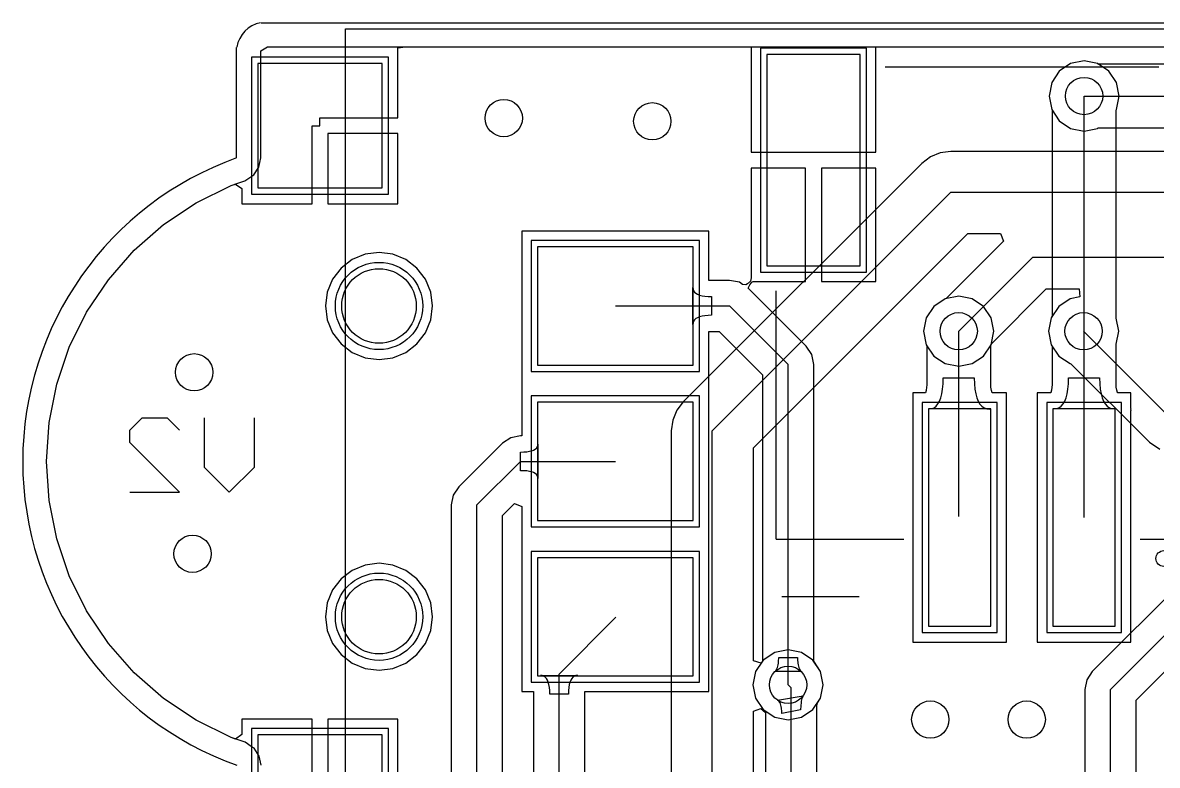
# Model space of a CAD drawing. Header units: millimetres. Extents: x 54.7 to 132.3, y 69.9 to 97.5.
# Drawn here: x 54.7 to 72.94, y 85.57 to 97.52 of the extents above; entities that cross this region are included whole.
import ezdxf

# ---------------------------------------------------------------- set-up
doc = ezdxf.new("R2010")
doc.units = ezdxf.units.MM
for name, color, linetype in [('BottomLayer', 5, 'Continuous'), ('BottomOverlay', 54, 'Continuous'), ('BottomSolder', 6, 'Continuous'), ('KeepOutLayer', 6, 'Continuous'), ('MultiLayer', 9, 'Continuous'), ('TopLayer', 1, 'Continuous'), ('TopOverlay', 2, 'Continuous'), ('TopPaste', 8, 'Continuous'), ('TopSolder', 216, 'Continuous')]:
    doc.layers.add(name, color=color, linetype=linetype)

# ---------------------------------------------------------------- blocks, each defined once
blk = doc.blocks.new('S2B_PH_SM4_TB_5')
at = {"layer": 'TopLayer'}
for p, q in [((-3.973068, 3.894074), (-3.973068, 0.49403)), ((-2.472944, 3.894074), (-3.973068, 3.894074)), ((-2.472944, 0.49403), (-2.472944, 3.894074)), ((2.726944, 3.894074), (2.726944, 0.49403)), ((4.227068, 3.894074), (2.726944, 3.894074)), ((4.227068, 0.49403), (4.227068, 3.894074)), ((-3.973068, 0.49403), (-2.472944, 0.49403)), ((2.726944, 0.49403), (4.227068, 0.49403)), ((-1.372997, -1.80594), (-1.372997, -5.30606)), ((-0.372999, -1.80594), (-1.372997, -1.80594)), ((-0.372999, -5.30606), (-0.372999, -1.80594)), ((0.626999, -1.80594), (0.626999, -5.30606)), ((1.626997, -1.80594), (0.626999, -1.80594)), ((1.626997, -5.30606), (1.626997, -1.80594)), ((-1.372997, -5.30606), (-0.372999, -5.30606)), ((0.626999, -5.30606), (1.626997, -5.30606))]:
    blk.add_line(p, q, dxfattribs=at)
at = {"layer": 'TopOverlay'}
for p, q in [((-2.072894, 3.693922), (2.326894, 3.693922)), ((-3.822954, -3.906012), (-3.822951, 0.09398)), ((4.076954, -3.906012), (4.076954, 0.09398)), ((-3.822954, -3.906012), (-1.77292, -3.906012)), ((2.02692, -3.906012), (4.076954, -3.906012)), ((3.0353, -5.4864), (3.0353, -4.2672)), ((-3.7338, -4.826), (-2.489203, -4.826)), ((2.412997, -4.8768), (3.6576, -4.8768))]:
    blk.add_line(p, q, dxfattribs=at)
blk.add_circle((2.40792, -4.216146), 0.127, dxfattribs=at)
at = {"layer": 'TopPaste'}
for p, q in [((-3.973068, 3.894074), (-3.973068, 0.49403)), ((-2.472944, 3.894074), (-3.973068, 3.894074)), ((-2.472944, 0.49403), (-2.472944, 3.894074)), ((2.726944, 3.894074), (2.726944, 0.49403)), ((4.227068, 3.894074), (2.726944, 3.894074)), ((4.227068, 0.49403), (4.227068, 3.894074)), ((-3.973068, 0.49403), (-2.472944, 0.49403)), ((2.726944, 0.49403), (4.227068, 0.49403)), ((-1.372997, -1.80594), (-1.372997, -5.30606)), ((-0.372999, -1.80594), (-1.372997, -1.80594)), ((-0.372999, -5.30606), (-0.372999, -1.80594)), ((0.626999, -1.80594), (0.626999, -5.30606)), ((1.626997, -1.80594), (0.626999, -1.80594)), ((1.626997, -5.30606), (1.626997, -1.80594)), ((-1.372997, -5.30606), (-0.372999, -5.30606)), ((0.626999, -5.30606), (1.626997, -5.30606))]:
    blk.add_line(p, q, dxfattribs=at)
at = {"layer": 'TopSolder'}
for p, q in [((-4.074668, 3.995674), (-4.074668, 0.39243)), ((-2.371344, 3.995674), (-4.074668, 3.995674)), ((-2.371344, 0.39243), (-2.371344, 3.995674)), ((2.625344, 3.995674), (2.625344, 0.39243)), ((4.328668, 3.995674), (2.625344, 3.995674)), ((4.328668, 0.39243), (4.328668, 3.995674)), ((-4.074668, 0.39243), (-2.371344, 0.39243)), ((2.625344, 0.39243), (4.328668, 0.39243)), ((-1.474597, -1.70434), (-1.474597, -5.40766)), ((-0.271399, -1.70434), (-1.474597, -1.70434)), ((-0.271399, -5.40766), (-0.271399, -1.70434)), ((0.525399, -1.70434), (0.525399, -5.40766)), ((1.728597, -1.70434), (0.525399, -1.70434)), ((1.728597, -5.40766), (1.728597, -1.70434)), ((-1.474597, -5.40766), (-0.271399, -5.40766)), ((0.525399, -5.40766), (1.728597, -5.40766))]:
    blk.add_line(p, q, dxfattribs=at)
blk = doc.blocks.new('SSH1106_B_12')
at = {"layer": 'BottomOverlay'}
for p, q in [((37.362, -2.134), (37.362, -25.381)), ((37.362, -25.381), (2.762, -25.381))]:
    blk.add_line(p, q, dxfattribs=at)
blk = doc.blocks.new('PL3_56')
at = {"layer": 'BottomLayer'}
for centre in [(0, 0), (5, 0)]:
    blk.add_circle(centre, 0.6, dxfattribs=at)
at = {"layer": 'BottomSolder'}
for centre in [(0, 0), (5, 0)]:
    blk.add_circle(centre, 0.702, dxfattribs=at)
at = {"layer": 'MultiLayer'}
for centre in [(0, 0), (5, 0)]:
    blk.add_circle(centre, 0.6, dxfattribs=at)
at = {"layer": 'TopLayer'}
for p, q in [((-3.9, 1.95), (-3.9, -0.05)), ((-1.9, 1.95), (-3.9, 1.95)), ((-1.9, -0.05), (-1.9, 1.95)), ((6.9, 1.95), (6.9, -0.05)), ((8.9, 1.95), (6.9, 1.95)), ((8.9, -0.05), (8.9, 1.95)), ((-3.9, -0.05), (-1.9, -0.05)), ((6.9, -0.05), (8.9, -0.05)), ((-0.95, -2.55), (-0.95, -5.05)), ((0.95, -2.55), (-0.95, -2.55)), ((0.95, -5.05), (0.95, -2.55)), ((1.55, -2.55), (1.55, -5.05)), ((3.45, -2.55), (1.55, -2.55)), ((3.45, -5.05), (3.45, -2.55)), ((4.05, -2.55), (4.05, -5.05)), ((5.95, -2.55), (4.05, -2.55)), ((5.95, -5.05), (5.95, -2.55)), ((-0.95, -5.05), (0.95, -5.05)), ((1.55, -5.05), (3.45, -5.05)), ((4.05, -5.05), (5.95, -5.05))]:
    blk.add_line(p, q, dxfattribs=at)
for centre in [(0, 0), (5, 0)]:
    blk.add_circle(centre, 0.6, dxfattribs=at)
at = {"layer": 'TopPaste'}
for p, q in [((-3.9, 1.95), (-3.9, -0.05)), ((-1.9, 1.95), (-3.9, 1.95)), ((-1.9, -0.05), (-1.9, 1.95)), ((6.9, 1.95), (6.9, -0.05)), ((8.9, 1.95), (6.9, 1.95)), ((8.9, -0.05), (8.9, 1.95)), ((-3.9, -0.05), (-1.9, -0.05)), ((6.9, -0.05), (8.9, -0.05)), ((-0.95, -2.55), (-0.95, -5.05)), ((0.95, -2.55), (-0.95, -2.55)), ((0.95, -5.05), (0.95, -2.55)), ((1.55, -2.55), (1.55, -5.05)), ((3.45, -2.55), (1.55, -2.55)), ((3.45, -5.05), (3.45, -2.55)), ((4.05, -2.55), (4.05, -5.05)), ((5.95, -2.55), (4.05, -2.55)), ((5.95, -5.05), (5.95, -2.55)), ((-0.95, -5.05), (0.95, -5.05)), ((1.55, -5.05), (3.45, -5.05)), ((4.05, -5.05), (5.95, -5.05))]:
    blk.add_line(p, q, dxfattribs=at)
at = {"layer": 'TopSolder'}
for p, q in [((-4.002, 2.052), (-4.002, -0.152)), ((-1.798, 2.052), (-4.002, 2.052)), ((-1.798, -0.152), (-1.798, 2.052)), ((6.798, 2.052), (6.798, -0.152)), ((9.002, 2.052), (6.798, 2.052)), ((9.002, -0.152), (9.002, 2.052)), ((-4.002, -0.152), (-1.798, -0.152)), ((6.798, -0.152), (9.002, -0.152)), ((-1.052, -2.448), (-1.052, -5.152)), ((1.052, -2.448), (-1.052, -2.448)), ((1.052, -5.152), (1.052, -2.448)), ((1.448, -2.448), (1.448, -5.152)), ((3.552, -2.448), (1.448, -2.448)), ((3.552, -5.152), (3.552, -2.448)), ((3.948, -2.448), (3.948, -5.152)), ((6.052, -2.448), (3.948, -2.448)), ((6.052, -5.152), (6.052, -2.448)), ((-1.052, -5.152), (1.052, -5.152)), ((1.448, -5.152), (3.552, -5.152)), ((3.948, -5.152), (6.052, -5.152))]:
    blk.add_line(p, q, dxfattribs=at)
for centre in [(0, 0), (5, 0)]:
    blk.add_circle(centre, 0.702, dxfattribs=at)

msp = doc.modelspace()

# ---------------------------------------------------------------- linework, layer by layer
at = {"layer": 'BottomLayer'}
for p, q in [((58.525, 96.95), (58.528, 97.069)), ((58.528, 97.069), (58.634, 97.133)), ((58.634, 97.133), (97.593, 97.133)), ((58.525, 95.347), (58.525, 96.95)), ((71.764, 96.907), (71.548, 96.864)), ((71.981, 96.864), (71.764, 96.907)), ((71.365, 96.742), (71.243, 96.558)), ((71.548, 96.864), (71.365, 96.742)), ((71.993, 96.856), (71.981, 96.864)), ((78.791, 96.856), (71.993, 96.856)), ((71.243, 96.558), (71.2, 96.342)), ((71.2, 96.342), (71.243, 96.126)), ((71.764, 96.342), (79.019, 96.342)), ((71.243, 96.126), (71.365, 95.943)), ((71.365, 95.943), (71.548, 95.82)), ((71.548, 95.82), (71.764, 95.777)), ((71.764, 95.777), (71.981, 95.82)), ((71.981, 95.82), (71.993, 95.828)), ((71.993, 95.828), (78.791, 95.828)), ((69.451, 95.43), (69.292, 95.364)), ((69.621, 95.452), (69.451, 95.43)), ((79.889, 95.452), (69.621, 95.452)), ((58.496, 95.198), (58.525, 95.347)), ((69.155, 95.259), (65.32, 91.424)), ((69.292, 95.364), (69.155, 95.259)), ((58.368, 95.043), (58.412, 95.072)), ((58.412, 95.072), (58.496, 95.198)), ((57.485, 94.624), (58.049, 94.902)), ((58.049, 94.902), (58.158, 94.939)), ((58.158, 94.939), (58.27, 94.977)), ((58.27, 94.977), (58.319, 95.01)), ((58.27, 94.977), (58.27, 94.977)), ((58.319, 95.01), (58.368, 95.043)), ((65.786, 90.957), (69.621, 94.793)), ((69.621, 94.793), (80.162, 94.793)), ((56.962, 94.275), (57.485, 94.624)), ((56.489, 93.86), (56.962, 94.275)), ((66.446, 90.684), (69.895, 94.133)), ((70.47, 94.006), (69.546, 93.082)), ((69.895, 94.133), (70.418, 94.133)), ((70.418, 94.133), (70.47, 94.006)), ((56.075, 93.387), (56.489, 93.86)), ((60.204, 93.796), (59.996, 93.71)), ((60.427, 93.825), (60.204, 93.796)), ((60.65, 93.796), (60.427, 93.825)), ((60.857, 93.71), (60.65, 93.796)), ((59.996, 93.71), (59.818, 93.573)), ((61.036, 93.573), (60.857, 93.71)), ((69.748, 92.558), (70.942, 93.751)), ((70.942, 93.751), (76.581, 93.751)), ((59.818, 93.573), (59.681, 93.395)), ((61.173, 93.395), (61.036, 93.573)), ((55.725, 92.864), (56.075, 93.387)), ((59.681, 93.395), (59.595, 93.187)), ((61.259, 93.187), (61.173, 93.395)), ((70.273, 92.356), (71.155, 93.238)), ((71.155, 93.238), (71.683, 93.238)), ((71.683, 93.238), (71.695, 93.111)), ((59.595, 93.187), (59.565, 92.964)), ((61.288, 92.964), (61.259, 93.187)), ((69.532, 93.079), (69.349, 92.957)), ((69.546, 93.082), (69.532, 93.079)), ((71.539, 93.079), (71.356, 92.957)), ((71.695, 93.111), (71.539, 93.079)), ((55.447, 92.3), (55.725, 92.864)), ((59.565, 92.964), (59.595, 92.741)), ((61.259, 92.741), (61.288, 92.964)), ((69.349, 92.957), (69.227, 92.774)), ((71.356, 92.957), (71.233, 92.774)), ((59.595, 92.741), (59.681, 92.533)), ((61.173, 92.533), (61.259, 92.741)), ((69.227, 92.774), (69.184, 92.558)), ((71.233, 92.774), (71.19, 92.558)), ((59.681, 92.533), (59.818, 92.355)), ((61.036, 92.355), (61.173, 92.533)), ((69.184, 92.558), (69.227, 92.341)), ((71.19, 92.558), (71.233, 92.341)), ((71.755, 92.558), (73.177, 91.135)), ((59.818, 92.355), (59.996, 92.218)), ((60.857, 92.218), (61.036, 92.355)), ((69.227, 92.341), (69.349, 92.158)), ((70.148, 92.158), (70.27, 92.341)), ((70.27, 92.341), (70.273, 92.356)), ((71.233, 92.341), (71.356, 92.158)), ((55.245, 91.705), (55.447, 92.3)), ((59.996, 92.218), (60.204, 92.132)), ((60.204, 92.132), (60.427, 92.103)), ((60.427, 92.103), (60.65, 92.132)), ((60.65, 92.132), (60.857, 92.218)), ((69.349, 92.158), (69.532, 92.036)), ((69.965, 92.036), (70.148, 92.158)), ((71.356, 92.158), (71.539, 92.036)), ((69.532, 92.036), (69.748, 91.993)), ((69.748, 91.993), (69.965, 92.036)), ((71.539, 92.036), (71.553, 92.033)), ((71.553, 92.033), (72.814, 90.772)), ((55.122, 91.088), (55.245, 91.705)), ((65.32, 91.424), (65.215, 91.287)), ((65.215, 91.287), (65.149, 91.128)), ((55.081, 90.461), (55.122, 91.088)), ((65.149, 91.128), (65.126, 90.957)), ((65.126, 90.957), (65.126, 83.907)), ((65.786, 80.239), (65.786, 90.957)), ((66.446, 87.256), (66.446, 90.684)), ((72.814, 90.772), (72.981, 90.66)), ((75.307, 90.494), (71.896, 87.083)), ((55.122, 89.833), (55.081, 90.461)), ((72.187, 86.792), (75.692, 90.297)), ((55.245, 89.216), (55.122, 89.833)), ((72.599, 86.621), (75.863, 89.885)), ((55.447, 88.621), (55.245, 89.216)), ((59.996, 88.71), (59.818, 88.573)), ((60.204, 88.796), (59.996, 88.71)), ((60.427, 88.825), (60.204, 88.796)), ((60.65, 88.796), (60.427, 88.825)), ((60.857, 88.71), (60.65, 88.796)), ((61.036, 88.573), (60.857, 88.71)), ((55.725, 88.057), (55.447, 88.621)), ((59.818, 88.573), (59.681, 88.395)), ((61.173, 88.395), (61.036, 88.573)), ((59.681, 88.395), (59.595, 88.187)), ((61.259, 88.187), (61.173, 88.395)), ((59.595, 88.187), (59.565, 87.964)), ((61.288, 87.964), (61.259, 88.187)), ((56.075, 87.534), (55.725, 88.057)), ((59.565, 87.964), (59.595, 87.741)), ((61.259, 87.741), (61.288, 87.964)), ((59.595, 87.741), (59.681, 87.533)), ((61.173, 87.533), (61.259, 87.741)), ((56.489, 87.061), (56.075, 87.534)), ((59.681, 87.533), (59.818, 87.355)), ((61.036, 87.355), (61.173, 87.533)), ((66.789, 87.39), (66.606, 87.267)), ((67.005, 87.433), (66.789, 87.39)), ((67.221, 87.39), (67.005, 87.433)), ((67.405, 87.267), (67.221, 87.39)), ((59.818, 87.355), (59.996, 87.218)), ((59.996, 87.218), (60.204, 87.132)), ((60.65, 87.132), (60.857, 87.218)), ((60.857, 87.218), (61.036, 87.355)), ((66.573, 87.218), (66.446, 87.256)), ((66.606, 87.267), (66.573, 87.218)), ((67.527, 87.084), (67.405, 87.267)), ((56.962, 86.647), (56.489, 87.061)), ((60.204, 87.132), (60.427, 87.103)), ((60.427, 87.103), (60.65, 87.132)), ((67.57, 86.868), (67.527, 87.084)), ((71.896, 87.083), (71.806, 86.949)), ((67.005, 86.868), (67.056, 86.817)), ((67.527, 86.652), (67.57, 86.868)), ((71.806, 86.949), (71.775, 86.792)), ((66.835, 86.621), (67.248, 86.692)), ((67.056, 74.092), (67.056, 86.817)), ((67.233, 86.665), (67.227, 86.647)), ((67.24, 86.68), (67.233, 86.665)), ((67.248, 86.692), (67.24, 86.68)), ((71.775, 86.792), (71.775, 77.564)), ((72.187, 77.394), (72.187, 86.792)), ((57.485, 86.297), (56.962, 86.647)), ((66.446, 86.446), (66.569, 86.489)), ((66.569, 86.489), (66.644, 86.425)), ((66.848, 86.61), (66.835, 86.621)), ((66.86, 86.597), (66.848, 86.61)), ((66.871, 86.581), (66.86, 86.597)), ((66.88, 86.563), (66.871, 86.581)), ((66.888, 86.542), (66.88, 86.563)), ((66.895, 86.52), (66.888, 86.542)), ((66.9, 86.494), (66.895, 86.52)), ((66.905, 86.437), (66.9, 86.494)), ((67.208, 86.528), (67.206, 86.465)), ((67.213, 86.582), (67.208, 86.528)), ((67.217, 86.606), (67.213, 86.582)), ((67.221, 86.628), (67.217, 86.606)), ((67.227, 86.647), (67.221, 86.628)), ((67.468, 86.529), (67.47, 86.55)), ((67.468, 74.482), (67.468, 86.529)), ((67.47, 86.55), (67.471, 86.558)), ((67.471, 86.558), (67.473, 86.565)), ((67.473, 86.565), (67.474, 86.568)), ((67.474, 86.568), (67.475, 86.572)), ((67.475, 86.572), (67.476, 86.575)), ((67.476, 86.576), (67.527, 86.652)), ((67.476, 86.575), (67.476, 86.576)), ((72.599, 77.394), (72.599, 86.621)), ((58.049, 86.019), (57.485, 86.297)), ((66.446, 80.239), (66.446, 86.446)), ((66.644, 86.425), (66.644, 74.478)), ((66.906, 86.405), (66.905, 86.437)), ((67.206, 86.465), (66.906, 86.405)), ((58.162, 85.981), (58.049, 86.019)), ((58.274, 85.943), (58.162, 85.981)), ((58.373, 85.877), (58.274, 85.943)), ((58.274, 85.943), (58.274, 85.943)), ((58.417, 85.847), (58.373, 85.877)), ((58.501, 85.721), (58.417, 85.847)), ((58.53, 85.573), (58.501, 85.721))]:
    msp.add_line(p, q, dxfattribs=at)
for centre in [(71.764, 96.342), (62.433, 95.987), (64.821, 95.936), (69.748, 92.558), (71.755, 92.558), (57.455, 91.897), (57.429, 88.976), (67.005, 86.868), (69.291, 86.309), (70.841, 86.309)]:
    msp.add_circle(centre, 0.3, dxfattribs=at)
at = {"layer": 'BottomOverlay'}
for p, q in [((56.421, 90.966), (56.621, 91.166)), ((56.621, 91.166), (57.02, 91.166)), ((57.02, 91.166), (57.22, 90.966)), ((57.62, 90.367), (57.62, 91.166)), ((58.42, 91.166), (58.42, 90.367)), ((56.421, 90.767), (56.421, 90.966)), ((57.22, 89.967), (56.421, 90.767)), ((58.02, 89.967), (57.62, 90.367)), ((58.42, 90.367), (58.02, 89.967)), ((56.421, 89.967), (57.22, 89.967))]:
    msp.add_line(p, q, dxfattribs=at)
at = {"layer": 'KeepOutLayer'}
for p, q in [((58.532, 97.521), (130.127, 97.521)), ((58.137, 95.347), (58.137, 97.126))]:
    msp.add_line(p, q, dxfattribs=at)
for centre, radius, start, end in [((58.612, 97.055), 0.476, 101.0286, 170.8512), ((59.889, 90.461), 5.191, 109.7203, 250.3375)]:
    msp.add_arc(centre, radius, start, end, dxfattribs=at)
at = {"layer": 'MultiLayer'}
for centre in [(71.764, 96.342), (62.433, 95.987), (64.821, 95.936), (69.748, 92.558), (71.755, 92.558), (57.455, 91.897), (57.429, 88.976), (67.005, 86.868), (69.291, 86.309), (70.841, 86.309)]:
    msp.add_circle(centre, 0.3, dxfattribs=at)
at = {"layer": 'TopLayer'}
for p, q in [((60.731, 97.118), (60.852, 97.133)), ((60.731, 95.991), (60.731, 97.118)), ((60.852, 97.133), (66.41, 97.133)), ((66.41, 97.133), (66.41, 95.437)), ((68.418, 95.437), (68.418, 97.133)), ((68.418, 97.133), (73.11, 97.133)), ((71.764, 96.907), (71.548, 96.864)), ((71.981, 96.864), (71.764, 96.907)), ((71.365, 96.742), (71.243, 96.558)), ((71.548, 96.864), (71.365, 96.742)), ((72.164, 96.742), (71.981, 96.864)), ((72.286, 96.558), (72.164, 96.742)), ((71.243, 96.558), (71.2, 96.342)), ((72.329, 96.342), (72.286, 96.558)), ((71.2, 96.342), (71.243, 96.126)), ((71.764, 89.56), (71.764, 96.342)), ((72.286, 96.126), (72.329, 96.342)), ((59.477, 95.864), (59.477, 95.991)), ((59.477, 95.991), (60.731, 95.991)), ((71.243, 96.126), (71.251, 96.114)), ((71.251, 96.114), (71.251, 92.8)), ((72.278, 96.114), (72.286, 96.126)), ((72.278, 92.767), (72.278, 96.114)), ((59.35, 94.61), (59.35, 95.864)), ((59.35, 95.864), (59.477, 95.864)), ((60.731, 95.737), (59.604, 95.737)), ((59.604, 95.737), (59.604, 94.61)), ((60.731, 94.61), (60.731, 95.737)), ((66.41, 95.437), (68.418, 95.437)), ((67.287, 95.183), (66.41, 95.183)), ((66.41, 95.183), (66.41, 93.482)), ((67.287, 93.356), (67.287, 95.183)), ((68.418, 95.183), (67.541, 95.183)), ((67.541, 95.183), (67.541, 93.356)), ((68.418, 93.356), (68.418, 95.183)), ((57.485, 94.624), (58.049, 94.902)), ((58.049, 94.902), (58.119, 94.926)), ((58.119, 94.926), (58.223, 94.852)), ((58.223, 94.852), (58.223, 94.61)), ((56.962, 94.275), (57.485, 94.624)), ((58.223, 94.61), (59.35, 94.61)), ((59.604, 94.61), (60.731, 94.61)), ((56.489, 93.86), (56.962, 94.275)), ((65.731, 94.168), (62.723, 94.168)), ((62.723, 94.168), (62.723, 91.795)), ((65.731, 93.376), (65.731, 94.168)), ((56.075, 93.387), (56.489, 93.86)), ((60.204, 93.796), (59.996, 93.71)), ((60.427, 93.825), (60.204, 93.796)), ((60.65, 93.796), (60.427, 93.825)), ((60.857, 93.71), (60.65, 93.796)), ((59.996, 93.71), (59.818, 93.573)), ((61.036, 93.573), (60.857, 93.71)), ((59.818, 93.573), (59.681, 93.395)), ((61.173, 93.395), (61.036, 93.573)), ((66.41, 93.418), (66.401, 93.363)), ((66.41, 93.482), (66.41, 93.418)), ((55.725, 92.864), (56.075, 93.387)), ((59.681, 93.395), (59.595, 93.187)), ((61.259, 93.187), (61.173, 93.395)), ((65.474, 92.664), (65.474, 93.264)), ((65.474, 93.264), (65.477, 93.236)), ((65.477, 93.236), (65.486, 93.21)), ((66.065, 93.376), (65.731, 93.376)), ((66.223, 93.345), (66.065, 93.376)), ((66.272, 93.312), (66.223, 93.345)), ((66.324, 93.307), (66.272, 93.312)), ((66.354, 93.321), (66.324, 93.307)), ((66.401, 93.363), (66.354, 93.321)), ((66.363, 93.249), (66.39, 93.302)), ((67.296, 92.315), (66.363, 93.249)), ((66.39, 93.302), (66.423, 93.346)), ((66.423, 93.346), (66.444, 93.356)), ((66.444, 93.356), (66.529, 93.356)), ((66.529, 93.356), (67.287, 93.356)), ((67.541, 93.356), (68.418, 93.356)), ((59.595, 93.187), (59.565, 92.964)), ((61.288, 92.964), (61.259, 93.187)), ((65.486, 93.21), (65.501, 93.187)), ((65.501, 93.187), (65.522, 93.168)), ((65.522, 93.168), (65.549, 93.152)), ((65.549, 93.152), (65.582, 93.138)), ((65.582, 93.138), (65.621, 93.127)), ((65.621, 93.127), (65.666, 93.12)), ((65.666, 93.12), (65.717, 93.116)), ((65.717, 93.116), (65.774, 93.114)), ((65.774, 93.114), (65.774, 92.814)), ((69.532, 93.079), (69.349, 92.957)), ((69.748, 93.122), (69.532, 93.079)), ((69.965, 93.079), (69.748, 93.122)), ((70.148, 92.957), (69.965, 93.079)), ((55.447, 92.3), (55.725, 92.864)), ((59.565, 92.964), (59.595, 92.741)), ((61.259, 92.741), (61.288, 92.964)), ((64.227, 92.964), (66.065, 92.964)), ((66.065, 92.964), (67.005, 92.024)), ((69.349, 92.957), (69.227, 92.774)), ((70.27, 92.774), (70.148, 92.957)), ((59.595, 92.741), (59.681, 92.533)), ((61.173, 92.533), (61.259, 92.741)), ((65.477, 92.692), (65.474, 92.664)), ((65.486, 92.718), (65.477, 92.692)), ((65.501, 92.741), (65.486, 92.718)), ((65.522, 92.76), (65.501, 92.741)), ((65.549, 92.776), (65.522, 92.76)), ((65.582, 92.79), (65.549, 92.776)), ((65.621, 92.801), (65.582, 92.79)), ((65.666, 92.808), (65.621, 92.801)), ((65.717, 92.812), (65.666, 92.808)), ((65.774, 92.814), (65.717, 92.812)), ((69.227, 92.774), (69.184, 92.558)), ((70.313, 92.558), (70.27, 92.774)), ((71.233, 92.774), (71.19, 92.558)), ((71.251, 92.8), (71.233, 92.774)), ((72.32, 92.558), (72.278, 92.767)), ((59.681, 92.533), (59.818, 92.355)), ((61.036, 92.355), (61.173, 92.533)), ((65.731, 91.795), (65.731, 92.552)), ((65.731, 92.552), (65.895, 92.552)), ((65.895, 92.552), (66.593, 91.854)), ((69.184, 92.558), (69.227, 92.341)), ((69.748, 89.576), (69.748, 92.558)), ((70.27, 92.341), (70.313, 92.558)), ((71.19, 92.558), (71.233, 92.341)), ((72.278, 92.349), (72.32, 92.558)), ((59.818, 92.355), (59.996, 92.218)), ((60.857, 92.218), (61.036, 92.355)), ((67.386, 92.182), (67.296, 92.315)), ((69.227, 92.341), (69.235, 92.329)), ((69.235, 92.329), (69.235, 91.691)), ((70.262, 92.329), (70.27, 92.341)), ((70.262, 91.696), (70.262, 92.329)), ((71.233, 92.341), (71.251, 92.315)), ((71.251, 92.315), (71.251, 91.696)), ((72.278, 91.696), (72.278, 92.349)), ((55.245, 91.705), (55.447, 92.3)), ((59.996, 92.218), (60.204, 92.132)), ((60.204, 92.132), (60.427, 92.103)), ((60.427, 92.103), (60.65, 92.132)), ((60.65, 92.132), (60.857, 92.218)), ((67.417, 92.024), (67.386, 92.182)), ((67.005, 86.868), (67.005, 92.024)), ((67.417, 87.258), (67.417, 92.024)), ((62.723, 91.795), (62.723, 91.76)), ((65.731, 91.76), (65.731, 91.795)), ((66.593, 91.854), (66.593, 87.254)), ((69.496, 91.712), (69.498, 91.807)), ((69.498, 91.807), (69.998, 91.807)), ((69.998, 91.807), (70.001, 91.712)), ((71.512, 91.712), (71.514, 91.807)), ((71.514, 91.807), (72.014, 91.807)), ((72.014, 91.807), (72.017, 91.712)), ((55.122, 91.088), (55.245, 91.705)), ((62.723, 91.76), (62.723, 91.668)), ((62.723, 91.668), (62.723, 91.633)), ((62.723, 91.633), (62.723, 90.876)), ((65.731, 91.668), (65.731, 91.76)), ((65.731, 91.633), (65.731, 91.668)), ((65.731, 89.295), (65.731, 91.633)), ((69.223, 91.603), (69.214, 91.565)), ((69.232, 91.658), (69.223, 91.603)), ((69.235, 91.691), (69.232, 91.658)), ((69.478, 91.552), (69.489, 91.627)), ((69.489, 91.627), (69.496, 91.712)), ((70.001, 91.712), (70.008, 91.627)), ((70.008, 91.627), (70.021, 91.551)), ((70.266, 91.659), (70.262, 91.696)), ((70.274, 91.606), (70.266, 91.659)), ((70.284, 91.568), (70.274, 91.606)), ((71.239, 91.607), (71.229, 91.57)), ((71.247, 91.66), (71.239, 91.607)), ((71.251, 91.696), (71.247, 91.66)), ((71.492, 91.552), (71.505, 91.627)), ((71.505, 91.627), (71.512, 91.712)), ((72.017, 91.712), (72.024, 91.627)), ((72.024, 91.627), (72.037, 91.552)), ((72.281, 91.66), (72.278, 91.696)), ((72.29, 91.607), (72.281, 91.66)), ((72.3, 91.57), (72.29, 91.607)), ((69.214, 91.564), (69.01, 91.564)), ((69.01, 91.564), (69.01, 91.318)), ((69.214, 91.565), (69.214, 91.564)), ((69.415, 91.387), (69.441, 91.432)), ((69.441, 91.432), (69.461, 91.487)), ((69.461, 91.487), (69.478, 91.552)), ((70.021, 91.551), (70.038, 91.486)), ((70.038, 91.486), (70.061, 91.431)), ((70.061, 91.431), (70.088, 91.385)), ((70.286, 91.564), (70.284, 91.568)), ((70.518, 91.564), (70.286, 91.564)), ((70.518, 87.556), (70.518, 91.564)), ((71.227, 91.564), (71.01, 91.564)), ((71.01, 91.564), (71.01, 91.317)), ((71.229, 91.57), (71.227, 91.564)), ((71.425, 91.387), (71.453, 91.432)), ((71.453, 91.432), (71.475, 91.487)), ((71.475, 91.487), (71.492, 91.552)), ((72.037, 91.552), (72.054, 91.487)), ((72.054, 91.487), (72.076, 91.432)), ((72.076, 91.432), (72.103, 91.387)), ((72.302, 91.564), (72.3, 91.57)), ((72.518, 91.564), (72.302, 91.564)), ((72.518, 91.317), (72.518, 91.564)), ((69.01, 91.318), (69.008, 91.308)), ((69.008, 91.308), (69.01, 91.298)), ((69.01, 91.298), (69.01, 91.281)), ((69.01, 91.281), (69.01, 91.278)), ((69.01, 91.278), (69.01, 91.277)), ((69.01, 91.277), (69.01, 87.556)), ((69.267, 91.307), (69.311, 91.312)), ((70.248, 91.304), (69.267, 91.307)), ((69.311, 91.312), (69.351, 91.327)), ((69.351, 91.327), (69.385, 91.352)), ((69.385, 91.352), (69.415, 91.387)), ((70.088, 91.385), (70.121, 91.35)), ((70.121, 91.35), (70.158, 91.325)), ((70.158, 91.325), (70.201, 91.31)), ((70.201, 91.31), (70.248, 91.304)), ((71.01, 91.317), (71.008, 91.307)), ((71.008, 91.307), (71.01, 91.298)), ((71.01, 91.298), (71.01, 91.285)), ((71.01, 91.285), (71.01, 91.28)), ((71.01, 91.28), (71.01, 91.278)), ((71.01, 91.278), (71.01, 87.556)), ((71.267, 91.307), (71.314, 91.312)), ((72.261, 91.307), (71.267, 91.307)), ((71.314, 91.312), (71.356, 91.327)), ((71.356, 91.327), (71.393, 91.352)), ((71.393, 91.352), (71.425, 91.387)), ((72.103, 91.387), (72.135, 91.352)), ((72.135, 91.352), (72.172, 91.327)), ((72.172, 91.327), (72.214, 91.312)), ((72.214, 91.312), (72.261, 91.307)), ((72.52, 91.307), (72.518, 91.317)), ((72.518, 91.298), (72.52, 91.307)), ((72.518, 91.285), (72.518, 91.298)), ((72.519, 91.28), (72.518, 91.285)), ((72.518, 91.278), (72.519, 91.28)), ((72.518, 87.556), (72.518, 91.278)), ((55.081, 90.461), (55.122, 91.088)), ((62.702, 90.876), (62.544, 90.845)), ((62.723, 90.876), (62.702, 90.876)), ((62.411, 90.755), (61.71, 90.055)), ((62.544, 90.845), (62.411, 90.755)), ((62.938, 90.66), (62.957, 90.677)), ((62.957, 90.677), (62.971, 90.696)), ((62.971, 90.696), (62.98, 90.718)), ((62.98, 90.718), (62.983, 90.742)), ((62.983, 90.742), (62.983, 90.186)), ((62.702, 90.614), (62.755, 90.615)), ((62.702, 90.314), (62.702, 90.614)), ((62.755, 90.615), (62.803, 90.619)), ((62.803, 90.619), (62.845, 90.626)), ((62.845, 90.626), (62.882, 90.634)), ((62.882, 90.634), (62.912, 90.646)), ((62.912, 90.646), (62.938, 90.66)), ((55.122, 89.833), (55.081, 90.461)), ((62.001, 89.764), (62.702, 90.464)), ((62.702, 90.464), (64.227, 90.464)), ((62.755, 90.313), (62.702, 90.314)), ((62.803, 90.309), (62.755, 90.313)), ((62.845, 90.302), (62.803, 90.309)), ((62.882, 90.294), (62.845, 90.302)), ((62.912, 90.282), (62.882, 90.294)), ((62.938, 90.268), (62.912, 90.282)), ((62.957, 90.251), (62.938, 90.268)), ((62.971, 90.232), (62.957, 90.251)), ((62.98, 90.21), (62.971, 90.232)), ((62.983, 90.186), (62.98, 90.21)), ((61.71, 90.055), (61.621, 89.921)), ((55.245, 89.216), (55.122, 89.833)), ((61.621, 89.921), (61.589, 89.764)), ((61.589, 89.764), (61.589, 84.79)), ((62.001, 84.404), (62.001, 89.764)), ((62.413, 89.593), (62.605, 89.785)), ((62.605, 89.785), (62.723, 89.736)), ((62.413, 84.794), (62.413, 89.593)), ((62.723, 89.736), (62.723, 89.295)), ((55.447, 88.621), (55.245, 89.216)), ((62.723, 89.295), (62.723, 89.26)), ((62.723, 89.26), (62.723, 89.168)), ((65.731, 89.26), (65.731, 89.295)), ((65.731, 89.168), (65.731, 89.26)), ((62.723, 89.168), (62.723, 89.133)), ((62.723, 89.133), (62.723, 86.76)), ((65.731, 89.133), (65.731, 89.168)), ((65.731, 86.76), (65.731, 89.133)), ((59.996, 88.71), (59.818, 88.573)), ((60.204, 88.796), (59.996, 88.71)), ((60.427, 88.825), (60.204, 88.796)), ((60.65, 88.796), (60.427, 88.825)), ((60.857, 88.71), (60.65, 88.796)), ((61.036, 88.573), (60.857, 88.71)), ((55.725, 88.057), (55.447, 88.621)), ((59.818, 88.573), (59.681, 88.395)), ((61.173, 88.395), (61.036, 88.573)), ((59.681, 88.395), (59.595, 88.187)), ((61.259, 88.187), (61.173, 88.395)), ((59.595, 88.187), (59.565, 87.964)), ((61.288, 87.964), (61.259, 88.187)), ((56.075, 87.534), (55.725, 88.057)), ((59.565, 87.964), (59.595, 87.741)), ((61.259, 87.741), (61.288, 87.964)), ((63.322, 87.04), (64.237, 87.954)), ((59.595, 87.741), (59.681, 87.533)), ((61.173, 87.533), (61.259, 87.741)), ((56.489, 87.061), (56.075, 87.534)), ((59.681, 87.533), (59.818, 87.355)), ((61.036, 87.355), (61.173, 87.533)), ((69.01, 87.556), (70.518, 87.556)), ((71.01, 87.556), (72.518, 87.556)), ((59.818, 87.355), (59.996, 87.218)), ((59.996, 87.218), (60.204, 87.132)), ((60.65, 87.132), (60.857, 87.218)), ((60.857, 87.218), (61.036, 87.355)), ((66.592, 87.247), (66.483, 87.084)), ((66.593, 87.252), (66.592, 87.247)), ((66.593, 87.254), (66.593, 87.252)), ((66.846, 87.192), (66.85, 87.217)), ((66.85, 87.217), (66.853, 87.245)), ((66.853, 87.245), (66.855, 87.308)), ((66.855, 87.308), (67.155, 87.308)), ((67.155, 87.308), (67.156, 87.276)), ((67.156, 87.276), (67.161, 87.217)), ((67.161, 87.217), (67.165, 87.192)), ((67.418, 87.249), (67.417, 87.258)), ((67.418, 87.247), (67.418, 87.249)), ((67.527, 87.084), (67.418, 87.247)), ((56.962, 86.647), (56.489, 87.061)), ((60.204, 87.132), (60.427, 87.103)), ((60.427, 87.103), (60.65, 87.132)), ((63.322, 82.88), (63.322, 87.04)), ((66.483, 87.084), (66.44, 86.868)), ((66.795, 87.082), (66.807, 87.095)), ((67.215, 87.082), (66.795, 87.082)), ((66.807, 87.095), (66.817, 87.11)), ((66.817, 87.11), (66.826, 87.127)), ((66.826, 87.127), (66.834, 87.147)), ((66.834, 87.147), (66.84, 87.168)), ((66.84, 87.168), (66.846, 87.192)), ((67.165, 87.192), (67.17, 87.168)), ((67.17, 87.168), (67.177, 87.147)), ((67.177, 87.147), (67.185, 87.127)), ((67.185, 87.127), (67.194, 87.11)), ((67.194, 87.11), (67.204, 87.095)), ((67.204, 87.095), (67.215, 87.082)), ((67.57, 86.868), (67.527, 87.084)), ((63.051, 87.017), (63.022, 87.02)), ((63.022, 87.02), (63.622, 87.02)), ((63.076, 87.008), (63.051, 87.017)), ((63.099, 86.993), (63.076, 87.008)), ((63.118, 86.972), (63.099, 86.993)), ((63.135, 86.944), (63.118, 86.972)), ((63.148, 86.911), (63.135, 86.944)), ((63.159, 86.872), (63.148, 86.911)), ((63.166, 86.826), (63.159, 86.872)), ((63.486, 86.872), (63.478, 86.826)), ((63.496, 86.911), (63.486, 86.872)), ((63.51, 86.944), (63.496, 86.911)), ((63.526, 86.972), (63.51, 86.944)), ((63.546, 86.993), (63.526, 86.972)), ((63.568, 87.008), (63.546, 86.993)), ((63.594, 87.017), (63.568, 87.008)), ((63.622, 87.02), (63.594, 87.017)), ((66.44, 86.868), (66.483, 86.652)), ((67.527, 86.652), (67.57, 86.868)), ((62.723, 86.76), (62.91, 86.76)), ((62.91, 86.76), (62.91, 83.266)), ((63.171, 86.775), (63.166, 86.826)), ((63.172, 86.717), (63.171, 86.775)), ((63.472, 86.717), (63.172, 86.717)), ((63.474, 86.775), (63.472, 86.717)), ((63.478, 86.826), (63.474, 86.775)), ((63.734, 83.27), (63.734, 86.76)), ((63.734, 86.76), (65.731, 86.76)), ((57.485, 86.297), (56.962, 86.647)), ((66.483, 86.652), (66.606, 86.469)), ((67.405, 86.469), (67.527, 86.652)), ((58.049, 86.019), (57.485, 86.297)), ((59.35, 86.318), (58.223, 86.318)), ((58.223, 86.318), (58.223, 86.069)), ((59.35, 85.064), (59.35, 86.318)), ((60.731, 86.318), (59.604, 86.318)), ((59.604, 86.318), (59.604, 85.191)), ((60.731, 85.191), (60.731, 86.318)), ((66.606, 86.469), (66.789, 86.346)), ((66.789, 86.346), (67.005, 86.303)), ((67.005, 86.303), (67.221, 86.346)), ((67.221, 86.346), (67.405, 86.469)), ((58.119, 85.995), (58.049, 86.019)), ((58.223, 86.069), (58.119, 85.995))]:
    msp.add_line(p, q, dxfattribs=at)
for centre in [(71.764, 96.342), (62.433, 95.987), (64.821, 95.936), (69.748, 92.558), (71.755, 92.558), (57.455, 91.897), (57.429, 88.976), (67.005, 86.868), (69.291, 86.309), (70.841, 86.309)]:
    msp.add_circle(centre, 0.3, dxfattribs=at)

# ---------------------------------------------------------------- block references
for name, p, rotation in [('SSH1106_B_12', (97.251, 72.045), 180), ('S2B_PH_SM4_TB_5', (70.637, 93.116), 360), ('PL3_56', (60.427, 87.964), 90)]:
    msp.add_blockref(name, p, dxfattribs=dict(rotation=rotation))

doc.saveas('drawing.dxf')
